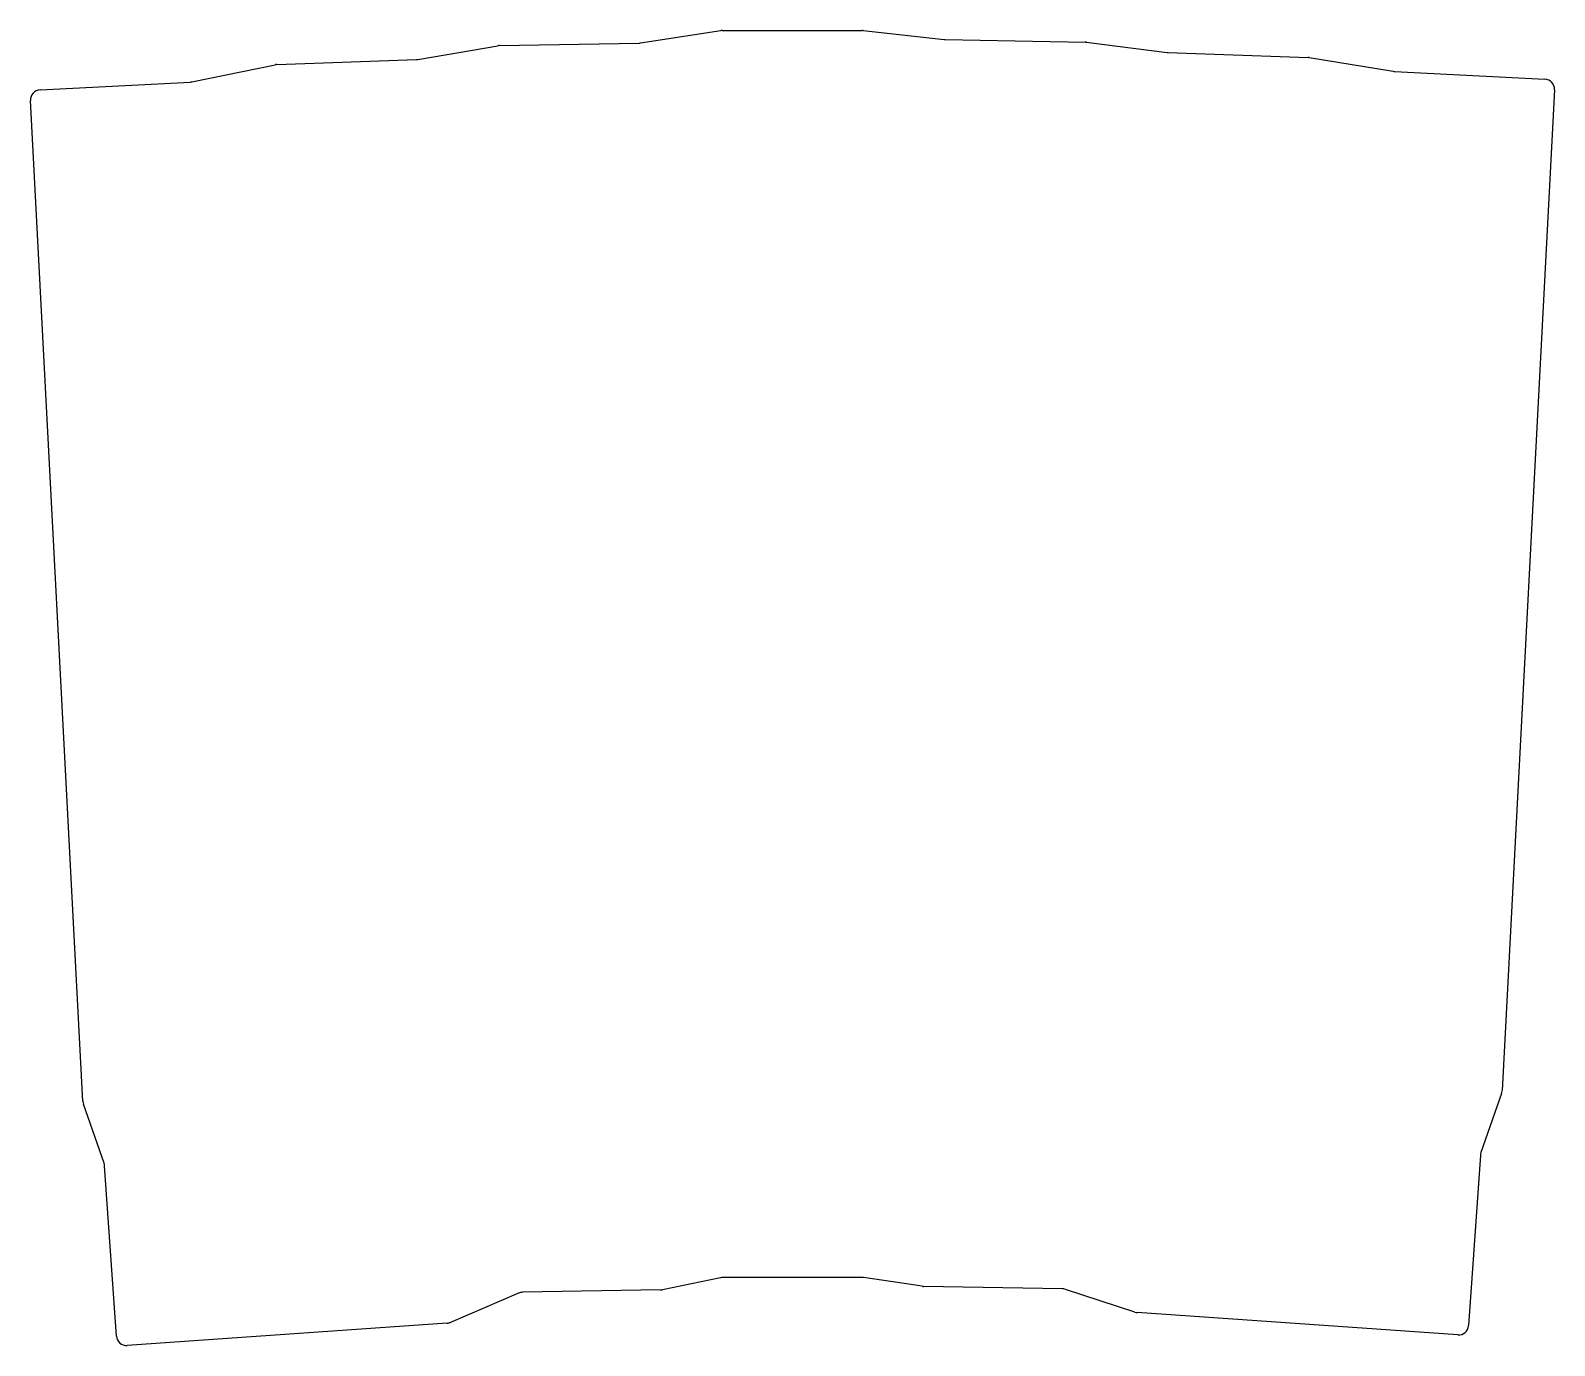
# Model space of a CAD drawing. Header units: millimetres. Extents: x 35 to 185, y -211 to -81.
import ezdxf

# ---------------------------------------------------------------- set-up
doc = ezdxf.new("R2010")
doc.units = ezdxf.units.MM

msp = doc.modelspace()

# ---------------------------------------------------------------- linework, layer by layer
at = {"linetype": 'CONTINUOUS'}
for p, q in [((95.02, -81.91), (102.95, -80.69)), ((103.1, -80.68), (116.92, -80.68)), ((117.03, -80.68), (125.03, -81.57)), ((73.02, -83.54), (80.93, -82.18)), ((81.08, -82.17), (94.89, -81.92)), ((125.12, -81.57), (138.96, -81.82)), ((139.07, -81.82), (147.05, -82.85)), ((50.71, -85.75), (58.93, -84.06)), ((59.1, -84.04), (72.89, -83.56)), ((147.14, -82.86), (160.98, -83.34)), ((161.1, -83.35), (169.4, -84.71)), ((35.7, -86.55), (50.56, -85.77)), ((169.51, -84.72), (184.38, -85.5)), ((185.33, -86.55), (180.15, -185.42)), ((39.94, -186.47), (34.76, -87.6)), ((180.09, -185.7), (178.06, -191.54)), ((42.02, -192.58), (39.99, -186.75)), ((178.01, -191.8), (176.83, -208.62)), ((43.25, -209.67), (42.07, -192.84)), ((102.93, -203.9), (97.2, -205.09)), ((116.9, -203.88), (103.13, -203.88)), ((122.86, -204.75), (117.05, -203.89)), ((136.72, -205), (122.99, -204.76)), ((82.98, -205.43), (76.26, -208.31)), ((97.01, -205.11), (83.35, -205.34)), ((143.87, -207.29), (137.01, -205.05)), ((175.77, -209.55), (144.11, -207.34)), ((75.93, -208.39), (44.32, -210.6))]:
    msp.add_line(p, q, dxfattribs=at)
for centre, start, end in [((103.1, -81.68), 90, 98.7688), ((116.92, -81.68), 83.6859, 90), ((81.1, -83.17), 91, 99.7688), ((94.87, -80.92), 271, 278.7688), ((125.14, -80.57), 263.6859, 269), ((138.95, -82.82), 82.6859, 89), ((59.13, -85.04), 92, 101.6198), ((72.85, -82.56), 272, 279.7688), ((147.18, -81.86), 262.6859, 268), ((160.94, -84.34), 80.7214, 88), ((50.5, -84.77), 273, 281.6198), ((169.56, -83.72), 260.7214, 267), ((184.33, -86.5), 357, 87), ((35.75, -87.54), 93, 183), ((40.94, -186.42), 183, 199.1741), ((179.15, -185.37), 340.8259, 357), ((41.08, -192.91), 4, 19.1741), ((179.01, -191.87), 160.8259, 176), ((103.13, -204.88), 90, 101.6989), ((116.9, -204.88), 81.6084, 90), ((123, -203.76), 261.6084, 269), ((83.37, -206.34), 91, 113.2191), ((96.99, -204.11), 271, 281.6989), ((136.7, -206), 71.8782, 89), ((144.18, -206.34), 251.8782, 266), ((75.86, -207.39), 274, 293.2191), ((175.84, -208.55), 266, 356), ((44.25, -209.6), 184, 274)]:
    msp.add_arc(centre, 1, start, end, dxfattribs=at)

doc.saveas('drawing.dxf')
